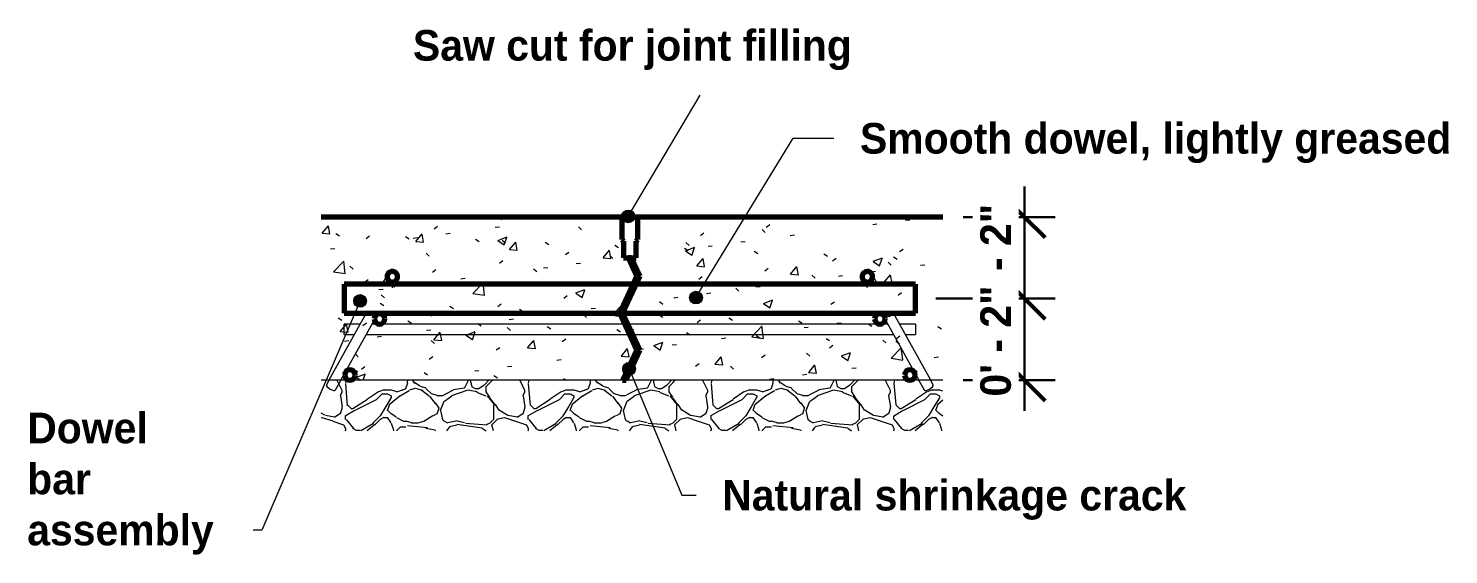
# Model space of a CAD drawing. Header units: inches. Extents: x -19229 to -222, y -6301 to 12387.
# Drawn here: x -1177.85 to -1143.06, y -160.27 to -147.38 of the extents above; entities that cross this region are included whole.
import ezdxf

# ---------------------------------------------------------------- set-up
doc = ezdxf.new("R2010")
doc.units = ezdxf.units.IN
doc.header["$MEASUREMENT"] = 0
for name, color, linetype, lineweight in [('A-ANNO-DIMS', 211, 'Continuous', 9), ('A-ANNO-DIMS-8', 211, 'Continuous', 9), ('A-FLOR', 192, 'Continuous', 9), ('A-FLOR-MCUT', 51, 'Continuous', 18), ('A-FLOR-PATT', 8, 'Continuous', 25), ('A-GENM', 13, 'Continuous', 9), ('G-ANNO-TEXT', 231, 'Continuous', 9), ('S-BEAM', 12, 'Continuous', 9)]:
    doc.layers.add(name, color=color, linetype=linetype, lineweight=lineweight)
doc.styles.add('Century Gothic_B_1', font='', dxfattribs={"height": 0.75})
doc.styles.get('Century Gothic_B_1').set_extended_font_data('Century Gothic', bold=True)
doc.dimstyles.new('OD__1_4__Tol__', dxfattribs={"dimscale": 12, "dimtxt": 0.783126, "dimasz": 0.083333, "dimexe": 0.0625, "dimexo": 0.041667, "dimgap": 0.010417, "dimtad": 1, "dimrnd": 0.25, "dimzin": 1, "dimdsep": 46, "dimlunit": 4, "dimtxsty": 'Century Gothic_B_1', "dimblk1": 'OBLIQUE', "dimblk2": 'OBLIQUE', "dimsah": 1, "dimcen": 0.09, "dimdle": 0.0625, "dimazin": 0, "dimtfac": 1, "dimtdec": 4, "dimtix": 1, "dimtmove": 0, "dimatfit": 3, "dimfxl": 1, "dimtvp": 1, "dimtfill": 1, "dimfrac": 2, "dimtolj": 1, "dimtzin": 0, "dimlwd": 30, "dimlwe": 30, "dimarcsym": 2})

# ---------------------------------------------------------------- blocks, each defined once
blk = doc.blocks.new('Dowel bar assembly - Dowel bar assembly-1728893-REINFORCING FOUNDATION - 03')
at = {"layer": 'S-BEAM'}
for p, q in [((-2506.381, -153.625), (-2507.324, -153.625)), ((-2507.324, -153.64), (-2507.324, -153.634)), ((-2500.241, -153.625), (-2506.086, -153.625)), ((-2494.562, -153.625), (-2500.15, -153.625)), ((-2493.324, -153.625), (-2494.266, -153.625)), ((-2493.324, -153.634), (-2493.324, -153.64)), ((-2506.785, -154.356), (-2507.696, -155.998)), ((-2507.324, -154.366), (-2507.324, -154.36)), ((-2507.324, -154.375), (-2506.798, -154.375)), ((-2506.508, -154.386), (-2506.491, -154.356)), ((-2506.5, -154.375), (-2506.481, -154.375)), ((-2506.433, -154.375), (-2500.575, -154.375)), ((-2500.483, -154.375), (-2494.221, -154.375)), ((-2494.173, -154.375), (-2494.148, -154.375)), ((-2494.156, -154.356), (-2494.138, -154.39)), ((-2492.952, -155.998), (-2493.862, -154.356)), ((-2493.85, -154.375), (-2493.324, -154.375)), ((-2493.324, -154.36), (-2493.324, -154.366)), ((-2507.402, -155.998), (-2506.58, -154.516)), ((-2506.934, -154.621), (-2507.324, -154.621)), ((-2507.324, -154.75), (-2507.324, -154.624)), ((-2507.324, -154.876), (-2507.324, -154.75)), ((-2506.472, -154.621), (-2506.636, -154.621)), ((-2500.46, -154.621), (-2506.443, -154.621)), ((-2494.211, -154.621), (-2500.369, -154.621)), ((-2494.011, -154.621), (-2494.182, -154.621)), ((-2494.071, -154.509), (-2493.246, -155.998)), ((-2493.324, -154.621), (-2493.713, -154.621)), ((-2493.324, -154.624), (-2493.324, -154.75)), ((-2493.324, -154.75), (-2493.324, -154.876)), ((-2507.324, -154.879), (-2507.077, -154.879)), ((-2506.779, -154.879), (-2500.34, -154.879)), ((-2500.248, -154.879), (-2493.868, -154.879)), ((-2493.57, -154.879), (-2493.324, -154.879)), ((-2507.698, -156.002), (-2507.758, -156.111)), ((-2507.533, -156.236), (-2507.404, -156.002)), ((-2493.244, -156.002), (-2493.114, -156.236)), ((-2492.889, -156.111), (-2492.95, -156.002))]:
    blk.add_line(p, q, dxfattribs=at)
at = {"layer": 'S-BEAM', "lineweight": 70}
for p, q in [((-2506.097, -153.644), (-2507.324, -153.644)), ((-2507.324, -153.644), (-2507.324, -154.356)), ((-2494.551, -153.644), (-2506.096, -153.644)), ((-2493.324, -153.644), (-2494.55, -153.644)), ((-2493.324, -154.356), (-2493.324, -153.644)), ((-2507.324, -154.356), (-2493.324, -154.356))]:
    blk.add_line(p, q, dxfattribs=at)
at = {"layer": 'S-BEAM', "flags": 128}
for points in [[(-2506.373, -153.611), (-2506.36, -153.589), (-2506.349, -153.568), (-2506.337, -153.548), (-2506.327, -153.529), (-2506.317, -153.511), (-2506.308, -153.494), (-2506.299, -153.479), (-2506.291, -153.465), (-2506.284, -153.452), (-2506.278, -153.44), (-2506.272, -153.43), (-2506.267, -153.421), (-2506.263, -153.413), (-2506.259, -153.407), (-2506.257, -153.402), (-2506.256, -153.401)], [(-2506.241, -153.378), (-2506.238, -153.374), (-2506.235, -153.37), (-2506.231, -153.367), (-2506.228, -153.363), (-2506.224, -153.36), (-2506.22, -153.356), (-2506.216, -153.353), (-2506.211, -153.35), (-2506.207, -153.348), (-2506.203, -153.345), (-2506.198, -153.343), (-2506.193, -153.341), (-2506.189, -153.339), (-2506.184, -153.337), (-2506.179, -153.335), (-2506.174, -153.334), (-2506.169, -153.332), (-2506.164, -153.331), (-2506.159, -153.33), (-2506.154, -153.33), (-2506.149, -153.329), (-2506.144, -153.329), (-2506.138, -153.329), (-2506.133, -153.329), (-2506.128, -153.33), (-2506.123, -153.33), (-2506.118, -153.331), (-2506.113, -153.332), (-2506.108, -153.333), (-2506.103, -153.335), (-2506.098, -153.336), (-2506.093, -153.338), (-2506.089, -153.34), (-2506.084, -153.342), (-2506.079, -153.345), (-2506.078, -153.345)], [(-2506.078, -153.345), (-2506.074, -153.348), (-2506.069, -153.351), (-2506.065, -153.354), (-2506.061, -153.357), (-2506.057, -153.36), (-2506.053, -153.363), (-2506.049, -153.367), (-2506.046, -153.371), (-2506.042, -153.374), (-2506.039, -153.378), (-2506.036, -153.383), (-2506.033, -153.387), (-2506.03, -153.391), (-2506.028, -153.396), (-2506.025, -153.4), (-2506.023, -153.405), (-2506.021, -153.409), (-2506.019, -153.414), (-2506.018, -153.419), (-2506.016, -153.424), (-2506.015, -153.429), (-2506.014, -153.434), (-2506.013, -153.439), (-2506.013, -153.444), (-2506.012, -153.449), (-2506.012, -153.455), (-2506.012, -153.46), (-2506.012, -153.465), (-2506.012, -153.47), (-2506.013, -153.475), (-2506.014, -153.48), (-2506.015, -153.485), (-2506.016, -153.49), (-2506.017, -153.495), (-2506.019, -153.5)], [(-2494.628, -153.501), (-2494.63, -153.496), (-2494.631, -153.492), (-2494.632, -153.487), (-2494.633, -153.481), (-2494.634, -153.476), (-2494.635, -153.471), (-2494.635, -153.466), (-2494.636, -153.461), (-2494.636, -153.456), (-2494.635, -153.451), (-2494.635, -153.446), (-2494.634, -153.441), (-2494.634, -153.435), (-2494.633, -153.43), (-2494.632, -153.425), (-2494.63, -153.42), (-2494.629, -153.416), (-2494.627, -153.411), (-2494.625, -153.406), (-2494.623, -153.401), (-2494.62, -153.397), (-2494.618, -153.392), (-2494.615, -153.388), (-2494.612, -153.384), (-2494.609, -153.379), (-2494.606, -153.375), (-2494.603, -153.372), (-2494.599, -153.368), (-2494.595, -153.364), (-2494.592, -153.361), (-2494.588, -153.357), (-2494.584, -153.354), (-2494.579, -153.351), (-2494.575, -153.349), (-2494.571, -153.346), (-2494.569, -153.345)], [(-2494.569, -153.345), (-2494.565, -153.343), (-2494.56, -153.341), (-2494.555, -153.339), (-2494.551, -153.337), (-2494.546, -153.335), (-2494.541, -153.334), (-2494.536, -153.332), (-2494.531, -153.331), (-2494.526, -153.33), (-2494.521, -153.33), (-2494.516, -153.329), (-2494.51, -153.329), (-2494.505, -153.329), (-2494.5, -153.329), (-2494.495, -153.33), (-2494.49, -153.33), (-2494.485, -153.331), (-2494.48, -153.332), (-2494.475, -153.333), (-2494.47, -153.335), (-2494.465, -153.336), (-2494.46, -153.338), (-2494.455, -153.34), (-2494.451, -153.342), (-2494.446, -153.344), (-2494.442, -153.347), (-2494.437, -153.35), (-2494.433, -153.353), (-2494.429, -153.356), (-2494.425, -153.359), (-2494.421, -153.362), (-2494.417, -153.366), (-2494.414, -153.369), (-2494.41, -153.373), (-2494.407, -153.377)], [(-2494.392, -153.401), (-2494.389, -153.405), (-2494.386, -153.411), (-2494.382, -153.418), (-2494.377, -153.427), (-2494.372, -153.437), (-2494.365, -153.448), (-2494.358, -153.461), (-2494.351, -153.475), (-2494.342, -153.49), (-2494.333, -153.506), (-2494.324, -153.523), (-2494.313, -153.542), (-2494.302, -153.562), (-2494.291, -153.583), (-2494.279, -153.605), (-2494.275, -153.611)], [(-2506.391, -153.644), (-2506.386, -153.635), (-2506.373, -153.611)], [(-2506.031, -153.525), (-2506.033, -153.53), (-2506.037, -153.536), (-2506.041, -153.543), (-2506.046, -153.552), (-2506.051, -153.562), (-2506.057, -153.573), (-2506.064, -153.585), (-2506.072, -153.599), (-2506.08, -153.614), (-2506.089, -153.631), (-2506.099, -153.648), (-2506.109, -153.667), (-2506.12, -153.686), (-2506.132, -153.707), (-2506.144, -153.729), (-2506.148, -153.736)], [(-2494.5, -153.736), (-2494.512, -153.714), (-2494.524, -153.693), (-2494.535, -153.672), (-2494.546, -153.653), (-2494.555, -153.636), (-2494.565, -153.619), (-2494.573, -153.604), (-2494.581, -153.589), (-2494.588, -153.577), (-2494.595, -153.565), (-2494.6, -153.555), (-2494.605, -153.546), (-2494.61, -153.538), (-2494.613, -153.532), (-2494.616, -153.527), (-2494.617, -153.525)], [(-2494.275, -153.611), (-2494.266, -153.628), (-2494.257, -153.644)]]:
    blk.add_lwpolyline(points, dxfattribs=at)
at = {"layer": 'S-BEAM', "lineweight": 70}
for centre, start, end in [((-2506.457, -154.496), 0, 180), ((-2506.457, -154.496), 180, 0), ((-2494.197, -154.496), 0, 180), ((-2494.197, -154.496), 180, 360), ((-2507.184, -155.871), 0, 180), ((-2507.184, -155.871), 180, 0), ((-2493.463, -155.871), 0, 180), ((-2493.463, -155.871), 180, 0)]:
    blk.add_arc(centre, 0.129, start, end, dxfattribs=at)
at = {"layer": 'S-BEAM'}
for centre, major_axis, start_param, end_param in [((-2507.646, -156.174), (-0.112, 0.062), 0, 1.570796), ((-2507.646, -156.174), (-0.112, 0.062), 1.570796, 3.141593), ((-2493.002, -156.174), (0.112, 0.062), 3.141593, 4.712389), ((-2493.002, -156.174), (0.112, 0.062), 4.712389, 6.283185)]:
    blk.add_ellipse(centre, major_axis=major_axis, ratio=0.358368, start_param=start_param, end_param=end_param, dxfattribs=at)
at = {"layer": 'S-BEAM', "lineweight": 70}
for points, knots in [([(-2506.257, -153.403), (-2506.258, -153.404), (-2506.26, -153.409), (-2506.264, -153.419), (-2506.27, -153.436), (-2506.273, -153.46), (-2506.271, -153.488), (-2506.263, -153.515), (-2506.244, -153.548), (-2506.223, -153.567), (-2506.206, -153.576)], [0.5068044, 0.5068044, 0.5068044, 0.5068044, 0.5138889, 0.5486111, 0.5833333, 0.6527778, 0.7222222, 0.7916667, 0.8611111, 1, 1, 1, 1]), ([(-2506.081, -153.35), (-2506.088, -153.346), (-2506.102, -153.34), (-2506.123, -153.335), (-2506.146, -153.333), (-2506.168, -153.336), (-2506.19, -153.342), (-2506.21, -153.352), (-2506.228, -153.366), (-2506.244, -153.382), (-2506.252, -153.394), (-2506.256, -153.401)], [0, 0, 0, 0, 0.0555556, 0.1111111, 0.1666667, 0.2222222, 0.2777778, 0.3333333, 0.3888889, 0.4444444, 0.4997775, 0.4997775, 0.4997775, 0.4997775]), ([(-2506.031, -153.525), (-2506.03, -153.524), (-2506.027, -153.518), (-2506.022, -153.508), (-2506.017, -153.49), (-2506.014, -153.466), (-2506.016, -153.438), (-2506.024, -153.411), (-2506.043, -153.378), (-2506.064, -153.36), (-2506.081, -153.35)], [0.5001373, 0.5001373, 0.5001373, 0.5001373, 0.5138889, 0.5486111, 0.5833333, 0.6527778, 0.7222222, 0.7916667, 0.8611111, 1, 1, 1, 1]), ([(-2494.567, -153.35), (-2494.574, -153.354), (-2494.586, -153.362), (-2494.602, -153.378), (-2494.615, -153.396), (-2494.625, -153.417), (-2494.631, -153.438), (-2494.634, -153.461), (-2494.632, -153.483), (-2494.626, -153.505), (-2494.62, -153.519), (-2494.616, -153.525)], [0, 0, 0, 0, 0.0555556, 0.1111111, 0.1666667, 0.2222222, 0.2777778, 0.3333333, 0.3888889, 0.4444444, 0.4997775, 0.4997775, 0.4997775, 0.4997775]), ([(-2494.392, -153.401), (-2494.393, -153.399), (-2494.396, -153.393), (-2494.402, -153.384), (-2494.414, -153.37), (-2494.433, -153.355), (-2494.458, -153.342), (-2494.485, -153.334), (-2494.523, -153.333), (-2494.55, -153.341), (-2494.567, -153.35)], [0.5001373, 0.5001373, 0.5001373, 0.5001373, 0.5138889, 0.5486111, 0.5833333, 0.6527778, 0.7222222, 0.7916667, 0.8611111, 1, 1, 1, 1]), ([(-2494.441, -153.576), (-2494.434, -153.573), (-2494.422, -153.564), (-2494.406, -153.549), (-2494.393, -153.53), (-2494.383, -153.51), (-2494.377, -153.488), (-2494.375, -153.466), (-2494.376, -153.443), (-2494.382, -153.422), (-2494.387, -153.409), (-2494.39, -153.403)], [0, 0, 0, 0, 0.0555556, 0.1111111, 0.1666667, 0.2222222, 0.2777778, 0.3333333, 0.3888889, 0.4444444, 0.4937799, 0.4937799, 0.4937799, 0.4937799]), ([(-2506.206, -153.576), (-2506.199, -153.58), (-2506.185, -153.586), (-2506.164, -153.592), (-2506.141, -153.593), (-2506.119, -153.591), (-2506.097, -153.584), (-2506.077, -153.574), (-2506.059, -153.561), (-2506.044, -153.545), (-2506.036, -153.533), (-2506.032, -153.528)], [0, 0, 0, 0, 0.0555556, 0.1111111, 0.1666667, 0.2222222, 0.2777778, 0.3333333, 0.3888889, 0.4444444, 0.4937799, 0.4937799, 0.4937799, 0.4937799]), ([(-2494.615, -153.528), (-2494.615, -153.529), (-2494.612, -153.534), (-2494.606, -153.542), (-2494.594, -153.556), (-2494.575, -153.572), (-2494.55, -153.584), (-2494.523, -153.592), (-2494.485, -153.593), (-2494.458, -153.586), (-2494.441, -153.576)], [0.5068044, 0.5068044, 0.5068044, 0.5068044, 0.5138889, 0.5486111, 0.5833333, 0.6527778, 0.7222222, 0.7916667, 0.8611111, 1, 1, 1, 1])]:
    blk.add_open_spline(points, degree=3, knots=knots, dxfattribs=at)
blk = doc.blocks.new('DIMBLOCK1-REINFORCING FOUNDATION - 03')
at = {"layer": 'A-ANNO-DIMS-8', "lineweight": 30}
for p, q in [((-1153.445, -151.25), (-1153.445, -154)), ((-1153.445, -152), (-1154.948, -152)), ((-1154.885, -152), (-1152.695, -152)), ((-1155.617, -154), (-1152.695, -154)), ((-1153.445, -154), (-1155.617, -154))]:
    blk.add_line(p, q, dxfattribs=at)
at = {"layer": 'A-ANNO-DIMS-8', "lineweight": 50}
for p, q in [((-1153.445, -152), (-1153.945, -151.5)), ((-1153.445, -152), (-1152.945, -152.5)), ((-1153.445, -154), (-1153.945, -153.5)), ((-1153.445, -154), (-1152.945, -154.5))]:
    blk.add_line(p, q, dxfattribs=at)
at = {"layer": 'A-ANNO-DIMS-8', "color": 0, "lineweight": 30, "insert": (-1154.531, -154.398), "char_height": 0.75, "width": 3.35626, "attachment_point": 1, "rotation": 90, "line_spacing_factor": 0.984502, "style": 'Century Gothic_B_1', "bg_fill": 3, "box_fill_scale": 1.25, "bg_fill_color": 256, "bg_fill_true_color": 13158600, "bg_fill_transparency": 0}
blk.add_mtext('0\' - 2"', dxfattribs=at)
blk = doc.blocks.new('_Oblique')
at = {"color": 0, "linetype": 'ByBlock', "lineweight": -2}
blk.add_line((-0.5, -0.5), (0.5, 0.5), dxfattribs=at)
blk = doc.blocks.new('DIMBLOCK2-REINFORCING FOUNDATION - 03')
at = {"layer": 'A-ANNO-DIMS-8', "lineweight": 50}
for p, q in [((-1153.445, -154), (-1153.945, -153.5)), ((-1153.445, -154), (-1152.945, -154.5)), ((-1153.445, -156), (-1153.945, -155.5)), ((-1153.445, -156), (-1152.945, -156.5))]:
    blk.add_line(p, q, dxfattribs=at)
at = {"layer": 'A-ANNO-DIMS-8', "lineweight": 30}
for p, q in [((-1155.617, -154), (-1152.695, -154)), ((-1153.445, -154), (-1155.617, -154)), ((-1153.445, -154), (-1153.445, -156.75)), ((-1153.445, -156), (-1154.948, -156)), ((-1154.885, -156), (-1152.695, -156))]:
    blk.add_line(p, q, dxfattribs=at)
at = {"layer": 'A-ANNO-DIMS-8', "color": 0, "lineweight": 30, "insert": (-1154.531, -156.398), "char_height": 0.75, "width": 3.35626, "attachment_point": 1, "rotation": 90, "line_spacing_factor": 0.984502, "style": 'Century Gothic_B_1', "bg_fill": 3, "box_fill_scale": 1.25, "bg_fill_color": 256, "bg_fill_true_color": 13158600, "bg_fill_transparency": 0}
blk.add_mtext('0\' - 2"', dxfattribs=at)

msp = doc.modelspace()

# ---------------------------------------------------------------- hatches: boundary and pattern name
at = {"layer": 'A-FLOR-PATT', "lineweight": 9}
h = msp.add_hatch(dxfattribs=at)
h.set_pattern_fill('FP_13', color=256, style=0, pattern_type=2)
h.set_pattern_definition([(50, (-1155.8473, -134.75), (2.29529, -0.20023), [0.24, -2.64]), (355, (-1155.8473, -134.75), (-0.44392, 2.40685), [0.192, -2.112]), (100.451, (-1155.6563, -134.767), (1.85148, 2.20645), [0.204, -2.244]), (46.184, (-1155.8473, -134.11), (3.41498, -0.52988), [0.36, -3.96]), (96.636, (-1155.5623, -134.154), (2.99077, 3.1175), [0.306, -3.365]), (351.184, (-1155.8473, -134.11), (2.9911, 3.1174), [0.288, -3.168]), (21, (-1155.5273, -134.27), (1.91043, -1.2879), [0.24, -2.64]), (326, (-1155.5273, -134.27), (0.7786, 2.3203), [0.192, -2.112]), (71.451, (-1155.3683, -134.377), (2.68905, 1.0322), [0.204, -2.244]), (37.5, (-1155.84726, -134.75), (0.038894, 1.064692), [0.106, -1.981, 0.106, -2.038, -2.12]), (37.5, (-1155.84726, -134.75), (0.038894, 1.064692), [-4.23, 0.106, -2.014]), (7.5, (-1155.8473, -134.75), (0.841523, 1.261634), [0.106, -1.117, 0.106, -1.933, -0.808]), (7.5, (-1155.8473, -134.75), (0.841523, 1.261634), [-3.261, 0.106, -0.702]), (327.5, (-1156.56126, -134.75), (1.707842, -0.07188), [0.106, -0.694, 0.106, -2.39, -3.312]), (327.5, (-1156.56126, -134.75), (1.707842, -0.07188), [-3.296, 0.106, -3.206]), (317.5, (-1156.8813, -134.75), (1.86586, 0.320695), [0.106, -0.934, 0.106, -1.552, -2.352]), (317.5, (-1156.8813, -134.75), (1.86586, 0.320695), [-2.698, 0.106, -2.246])])
h.paths.add_polyline_path([(-1156.25631, -156), (-1156.34746, -155.96224), (-1156.38522, -155.87109), (-1156.34746, -155.77994), (-1156.25631, -155.74219), (-1156.16516, -155.77994), (-1156.1274, -155.87109), (-1156.16516, -155.96224), (-1156.205, -155.97875)], flags=0)
h.paths.add_polyline_path([(-1170.67742, -156), (-1163.29598, -156), (-1162.95194, -155.2622), (-1163.37282, -154.3562), (-1163.28674, -154.35792), (-1162.86506, -155.2622), (-1163.2091, -156), (-1155.44593, -156), (-1155.44593, -152), (-1162.92014, -152), (-1162.92014, -152.54935), (-1162.95951, -152.58872), (-1162.95951, -153), (-1163.07355, -153), (-1162.86354, -153.45037), (-1162.95374, -153.6438), (-1163.04062, -153.6438), (-1162.95042, -153.45037), (-1163.16043, -153), (-1163.27447, -153), (-1163.27447, -152.58872), (-1163.31384, -152.54935), (-1163.31384, -152), (-1170.67742, -152), (-1170.67742, -155.78592)], flags=0)
h.paths.add_polyline_path([(-1156.98987, -154.625), (-1157.08102, -154.58724), (-1157.11877, -154.49609), (-1157.08038, -154.40468), (-1156.98987, -154.36719), (-1156.89766, -154.4075), (-1156.86221, -154.49912), (-1156.89872, -154.58724), (-1156.98824, -154.62433)], flags=0)
h.paths.add_polyline_path([(-1157.2769, -153.59089), (-1157.33114, -153.58622), (-1157.36882, -153.56893), (-1157.40189, -153.53565), (-1157.4201, -153.49758), (-1157.42495, -153.45489), (-1157.41771, -153.41677), (-1157.39477, -153.37827), (-1157.35183, -153.34723), (-1157.31764, -153.33551), (-1157.26914, -153.3379), (-1157.22371, -153.35915), (-1157.19739, -153.38219), (-1157.1742, -153.4306), (-1157.16856, -153.46562), (-1157.17688, -153.50961), (-1157.20556, -153.55284), (-1157.23453, -153.57639), (-1157.27403, -153.58991)], flags=0)
h = msp.add_hatch(dxfattribs=at)
h.set_pattern_fill('FP_12', color=256, style=0, pattern_type=2)
h.set_pattern_definition([(212.005, (-1156.11626, -134.078), (-13.436699, -8.957952), [0.423, -41.831]), (213.69, (-1155.8473, -133.899), (-4.47893, -4.478644), [0.323, -15.826]), (198.435, (-1155.7133, -133.854), (-8.957464, -4.478426), [0.142, -14.022]), (180, (-1155.5333, -133.854), (-5e-16, -4.479), [0.179, -4.3]), (161.565, (-1155.3993, -133.899), (-4.478734, 0.00032), [0.142, -14.022]), (333.435, (-1155.3543, -130.674), (4.47884, 4e-06), [0.2, -9.815]), (296.565, (-1155.3993, -130.585), (4.47884, -4.47885), [0.1, -9.915]), (270, (-1155.3993, -130.361), (4.479, 3e-16), [0.224, -4.255]), (186.34, (-1155.35426, -133.272), (-35.8305175, -4.479093), [0.406, -40.152]), (296.565, (-1154.3693, -130.495), (4.47884, -4.47885), [0.1, -9.915]), (303.69, (-1154.4583, -130.361), (4.478644, -4.47893), [0.161, -15.987]), (229.399, (-1153.74226, -132.331), (-22.394244, -26.873677), [0.413, -40.88]), (243.435, (-1153.6073, -132.063), (4e-06, -4.47884), [0.3, -9.715]), (213.69, (-1152.0403, -132.555), (-4.47893, -4.478644), [0.161, -15.987]), (33.69, (-1153.3843, -133.809), (4.47893, 4.478644), [0.161, -15.987]), (0, (-1153.4733, -133.809), (0, 4.479), [0.09, -4.389]), (333.435, (-1153.5633, -133.765), (4.47884, 4e-06), [0.1, -9.915]), (284.036, (-1153.6073, -133.585), (4.478606, -13.436978), [0.185, -18.282]), (270, (-1153.6073, -133.496), (4.479, 3e-16), [0.09, -4.389]), (243.435, (-1153.6073, -133.406), (4e-06, -4.47884), [0.1, -9.915]), (135, (-1153.6073, -133.362), (-4.4788, 0), [0.063, -6.271]), (90, (-1153.6073, -133.406), (-4.479, 3e-16), [0.045, -4.434]), (18.435, (-1151.9953, -131.346), (8.957464, 4.478426), [0.283, -13.88]), (6.34, (-1151.72626, -131.256), (35.8305175, 4.479093), [0.406, -40.152]), (180, (-1151.9053, -132.331), (-5e-16, -4.479), [0.269, -4.21]), (197.354, (-1151.18926, -132.107), (-13.4367535, -4.4787126), [0.751, -74.329]), (198.435, (-1151.0553, -132.063), (-8.957464, -4.478426), [0.142, -14.022]), (213.69, (-1150.9203, -131.973), (-4.47893, -4.478644), [0.161, -15.987]), (251.565, (-1150.8753, -131.839), (-0.00032, -4.478734), [0.142, -14.022]), (243.435, (-1150.8313, -131.749), (4e-06, -4.47884), [0.1, -9.915]), (270, (-1150.8313, -131.66), (4.479, 3e-16), [0.09, -4.389]), (293.199, (-1150.96526, -131.346), (4.478926, -8.957955), [0.341, -33.769]), (315, (-1151.0993, -131.212), (4.4788, 0), [0.19, -6.144]), (0, (-1151.3233, -131.212), (0, 4.479), [0.224, -4.255]), (341.565, (-1152.3093, -132.287), (4.478734, -0.00032), [0.142, -14.022]), (303.69, (-1152.3983, -132.152), (4.478644, -4.47893), [0.161, -15.987]), (279.462, (-1152.44326, -131.884), (4.478431, -22.394455), [0.272, -26.972]), (270, (-1152.4433, -131.615), (4.479, 3e-16), [0.269, -4.21]), (239.036, (-1152.30926, -131.391), (-4.479238, -8.958038), [0.261, -25.855]), (188.13, (-1151.99526, -131.346), (-26.873743, -4.478484), [0.317, -31.354]), (116.565, (-1155.3093, -131.48), (-4.47884, 4.47885), [0.1, -9.915]), (135, (-1155.2203, -131.57), (-4.4788, 0), [0.127, -6.207]), (168.69, (-1154.9963, -131.615), (-4.4789, 0.000398), [0.228, -22.61]), (191.31, (-1154.7723, -131.57), (-17.915596, -4.47853), [0.228, -22.61]), (194.036, (-1154.5933, -131.525), (-13.436978, -4.478606), [0.185, -18.282]), (236.31, (-1154.5033, -131.391), (-4.479194, -8.95786), [0.161, -15.987]), (236.31, (-1154.4143, -131.256), (-4.479194, -8.95786), [0.161, -15.987]), (270, (-1154.4143, -131.122), (4.479, 3e-16), [0.134, -4.345]), (291.801, (-1154.50326, -130.898), (4.478908, -8.957232), [0.241, -23.878]), (116.565, (-1154.4583, -131.839), (-4.47884, 4.47885), [0.2, -9.815]), (168.69, (-1154.2353, -131.884), (-4.4789, 0.000398), [0.228, -22.61]), (194.036, (-1154.0553, -131.839), (-13.436978, -4.478606), [0.185, -18.282]), (225, (-1153.9213, -131.704), (0, -4.4788), [0.19, -6.144]), (251.565, (-1153.8763, -131.57), (-0.00032, -4.478734), [0.142, -14.022]), (296.565, (-1153.9663, -131.391), (4.47884, -4.47885), [0.2, -9.815]), (315, (-1154.0553, -131.301), (4.4788, 0), [0.127, -6.207]), (326.31, (-1154.1903, -131.212), (8.95786, -4.479194), [0.161, -15.987]), (0, (-1154.2793, -131.212), (0, 4.479), [0.09, -4.389]), (33.69, (-1154.4143, -131.301), (4.47893, 4.478644), [0.161, -15.987]), (71.565, (-1154.4583, -131.436), (0.00032, 4.478734), [0.142, -14.022]), (63.435, (-1154.5033, -131.525), (-4e-06, 4.47884), [0.1, -9.915]), (71.565, (-1154.5483, -131.66), (0.00032, 4.478734), [0.142, -14.022]), (104.036, (-1154.5483, -131.839), (-4.478606, 13.436978), [0.185, -18.282]), (45, (-1154.6383, -131.928), (0, 4.4788), [0.127, -6.207]), (18.435, (-1154.7723, -131.973), (8.957464, 4.478426), [0.142, -14.022]), (0, (-1154.9963, -131.973), (0, 4.479), [0.224, -4.255]), (14.036, (-1155.1753, -132.018), (13.436978, 4.478606), [0.185, -18.282]), (341.565, (-1155.3093, -131.973), (4.478734, -0.00032), [0.142, -14.022]), (270, (-1155.3093, -131.839), (4.479, 3e-16), [0.134, -4.345]), (225, (-1155.1753, -131.704), (0, -4.4788), [0.19, -6.144]), (198.435, (-1154.9063, -131.615), (-8.957464, -4.478426), [0.283, -13.88]), (180, (-1154.6823, -131.615), (-5e-16, -4.479), [0.224, -4.255]), (153.435, (-1154.5933, -131.66), (-4.47884, -4e-06), [0.1, -9.915]), (206.565, (-1152.8913, -132.376), (-4.47885, -4.47884), [0.1, -9.915]), (146.31, (-1152.7563, -132.466), (-8.95786, 4.479194), [0.161, -15.987]), (119.745, (-1152.57726, -132.779), (-13.436977, 22.393947), [0.361, -35.749]), (95.711, (-1152.53326, -133.227), (-4.4795457, 40.310318), [0.45, -44.562]), (90, (-1152.5333, -133.272), (-4.479, 3e-16), [0.045, -4.434]), (63.435, (-1152.5773, -133.362), (-4e-06, 4.47884), [0.1, -9.915]), (26.565, (-1152.6673, -133.406), (4.47885, 4.47884), [0.1, -9.915]), (0, (-1152.8013, -133.406), (0, 4.479), [0.134, -4.345]), (0, (-1152.8463, -133.406), (0, 4.479), [0.045, -4.434]), (0, (-1152.9363, -133.406), (0, 4.479), [0.09, -4.389]), (326.31, (-1153.0703, -133.317), (8.95786, -4.479194), [0.161, -15.987]), (333.435, (-1153.1603, -133.272), (4.47884, 4e-06), [0.1, -9.915]), (284.036, (-1153.2043, -133.093), (4.478606, -13.436978), [0.185, -18.282]), (270, (-1153.2043, -133.003), (4.479, 3e-16), [0.09, -4.389]), (270, (-1153.2043, -132.869), (4.479, 3e-16), [0.134, -4.345]), (258.69, (-1153.1603, -132.645), (-0.000398, -4.4789), [0.228, -22.61]), (231.34, (-1152.98026, -132.421), (-13.436782, -17.914803), [0.287, -28.392]), (270, (-1152.0403, -132.511), (4.479, 3e-16), [0.045, -4.434]), (270, (-1152.0403, -132.466), (4.479, 3e-16), [0.045, -4.434]), (326.31, (-1152.1743, -132.376), (8.95786, -4.479194), [0.161, -15.987]), (333.435, (-1152.4433, -132.242), (4.47884, 4e-06), [0.3, -9.715]), (0, (-1152.6673, -132.242), (0, 4.479), [0.224, -4.255]), (63.435, (-1152.7123, -132.331), (-4e-06, 4.47884), [0.1, -9.915]), (90, (-1152.7123, -132.511), (-4.479, 3e-16), [0.179, -4.3]), (135, (-1152.5773, -132.645), (-4.4788, 0), [0.19, -6.144]), (161.565, (-1152.4433, -132.69), (-4.478734, 0.00032), [0.142, -14.022]), (180, (-1152.3093, -132.69), (-5e-16, -4.479), [0.134, -4.345]), (198.435, (-1152.1743, -132.645), (-8.957464, -4.478426), [0.142, -14.022]), (351.87, (-1153.92126, -130.226), (4.478956, -0.000416), [0.633, -31.037]), (14.036, (-1154.1003, -130.271), (13.436978, 4.478606), [0.185, -18.282]), (53.13, (-1154.2353, -130.45), (8.957624, 13.436784), [0.224, -22.17]), (95.194, (-1154.19026, -130.943), (-4.4780154, 44.78852), [0.495, -48.976]), (101.31, (-1154.1453, -131.167), (-4.47853, 17.915596), [0.228, -22.61]), (143.13, (-1153.9663, -131.301), (-13.436784, 8.957624), [0.224, -22.17]), (161.565, (-1153.8313, -131.346), (-4.478734, 0.00032), [0.142, -14.022]), (198.435, (-1153.6973, -131.301), (-8.957464, -4.478426), [0.142, -14.022]), (225, (-1153.4733, -131.077), (0, -4.4788), [0.317, -6.017]), (228.814, (-1153.16026, -130.719), (-26.87352, -31.3518396), [0.476, -47.135]), (251.565, (-1153.1153, -130.585), (-0.00032, -4.478734), [0.142, -14.022]), (270, (-1153.1153, -130.54), (4.479, 3e-16), [0.045, -4.434]), (288.435, (-1153.1603, -130.405), (4.478426, -8.957464), [0.142, -14.022]), (326.31, (-1153.2943, -130.316), (8.95786, -4.479194), [0.161, -15.987]), (90, (-1155.3543, -131.391), (-4.479, 3e-16), [0.314, -4.165]), (338.199, (-1154.72726, -130.809), (13.43676, -4.478504), [0.241, -23.878]), (0, (-1154.9963, -130.809), (0, 4.479), [0.269, -4.21]), (30.964, (-1155.22026, -130.943), (13.437048, 8.957943), [0.261, -25.855]), (45, (-1155.3543, -131.077), (0, 4.4788), [0.19, -6.144]), (90, (-1156.0713, -132.824), (-4.479, 3e-16), [0.314, -4.165]), (116.565, (-1155.9363, -133.093), (-4.47884, 4.47885), [0.3, -9.715]), (153.435, (-1155.6683, -133.227), (-4.47884, -4e-06), [0.3, -9.715]), (180, (-1155.4443, -133.227), (-5e-16, -4.479), [0.224, -4.255]), (218.66, (-1155.22026, -133.048), (-4.478892, -4.478298), [0.287, -28.392]), (231.34, (-1155.04126, -132.824), (-13.436782, -17.914803), [0.287, -28.392]), (213.69, (-1154.7723, -132.645), (-4.47893, -4.478644), [0.323, -15.826]), (239.036, (-1154.63826, -132.421), (-4.479238, -8.958038), [0.261, -25.855]), (270, (-1154.6383, -132.331), (4.479, 3e-16), [0.09, -4.389]), (270, (-1154.6383, -132.197), (4.479, 3e-16), [0.134, -4.345]), (315, (-1154.7723, -132.063), (4.4788, 0), [0.19, -6.144]), (350.538, (-1155.04126, -132.018), (4.478886, -0.000304), [0.272, -26.972]), (14.036, (-1155.3993, -132.107), (13.436978, 4.478606), [0.369, -18.098]), (18.435, (-1155.8023, -132.242), (8.957464, 4.478426), [0.425, -13.739]), (45, (-1155.9363, -132.376), (0, 4.4788), [0.19, -6.144]), (45, (-1156.0713, -132.511), (0, 4.4788), [0.19, -6.144]), (108.435, (-1155.0863, -133.496), (-4.478426, 8.957464), [0.283, -13.88]), (126.87, (-1154.9513, -133.675), (-4.478808, 4.478392), [0.224, -22.17]), (146.31, (-1154.8173, -133.765), (-8.95786, 4.479194), [0.161, -15.987]), (161.565, (-1154.6823, -133.809), (-4.478734, 0.00032), [0.142, -14.022]), (135, (-1154.5483, -133.944), (-4.4788, 0), [0.19, -6.144]), (161.565, (-1154.4143, -133.989), (-4.478734, 0.00032), [0.142, -14.022]), (180, (-1154.2793, -133.989), (-5e-16, -4.479), [0.134, -4.345]), (206.565, (-1154.1903, -133.944), (-4.47885, -4.47884), [0.1, -9.915]), (206.565, (-1154.0113, -133.854), (-4.47885, -4.47884), [0.2, -9.815]), (189.462, (-1153.74226, -133.809), (-22.394455, -4.478431), [0.272, -26.972]), (243.435, (-1153.6523, -133.63), (4e-06, -4.47884), [0.2, -9.815]), (270, (-1153.6523, -133.585), (4.479, 3e-16), [0.045, -4.434]), (270, (-1153.6523, -133.496), (4.479, 3e-16), [0.09, -4.389]), (326.31, (-1153.7873, -133.227), (8.95786, -4.479194), [0.161, -15.987]), (327.995, (-1154.14526, -133.003), (22.394771, -13.436383), [0.423, -41.831]), (329.036, (-1154.36926, -132.869), (8.958038, -4.479238), [0.261, -25.855]), (341.565, (-1154.6383, -132.779), (4.478734, -0.00032), [0.283, -13.88]), (0, (-1154.8173, -132.779), (0, 4.479), [0.179, -4.3]), (33.69, (-1154.9513, -132.869), (4.47893, 4.478644), [0.161, -15.987]), (53.13, (-1155.0863, -133.048), (8.957624, 13.436784), [0.224, -22.17]), (63.435, (-1155.1753, -133.227), (-4e-06, 4.47884), [0.2, -9.815]), (225, (-1153.1153, -133.585), (0, -4.4788), [0.19, -6.144]), (236.31, (-1153.0253, -133.451), (-4.479194, -8.95786), [0.161, -15.987]), (270, (-1153.0253, -133.406), (4.479, 3e-16), [0.045, -4.434]), (315, (-1153.1153, -133.317), (4.4788, 0), [0.127, -6.207]), (333.435, (-1153.2943, -133.227), (4.47884, 4e-06), [0.2, -9.815]), (18.435, (-1153.5633, -133.317), (8.957464, 4.478426), [0.283, -13.88]), (75.964, (-1153.6073, -133.496), (0.000224, 4.478663), [0.185, -18.282]), (71.565, (-1155.6233, -134.347), (0.00032, 4.478734), [0.142, -14.022]), (135, (-1155.5333, -134.436), (-4.4788, 0), [0.127, -6.207]), (146.31, (-1155.3993, -134.526), (-8.95786, 4.479194), [0.161, -15.987]), (153.435, (-1155.2203, -134.616), (-4.47884, -4e-06), [0.2, -9.815]), (180, (-1155.1753, -134.616), (-5e-16, -4.479), [0.045, -4.434]), (161.565, (-1155.0413, -134.66), (-4.478734, 0.00032), [0.142, -14.022]), (180, (-1154.8623, -134.66), (-5e-16, -4.479), [0.179, -4.3]), (198.435, (-1154.7273, -134.616), (-8.957464, -4.478426), [0.142, -14.022]), (210.964, (-1154.50326, -134.481), (-13.437048, -8.957943), [0.261, -25.855]), (206.565, (-1154.4143, -134.436), (-4.47885, -4.47884), [0.1, -9.915]), (251.565, (-1154.3693, -134.302), (-0.00032, -4.478734), [0.142, -14.022]), (303.69, (-1154.4583, -134.168), (4.478644, -4.47893), [0.161, -15.987]), (306.87, (-1154.5933, -133.989), (4.478808, -4.478392), [0.224, -22.17]), (323.13, (-1154.7723, -133.854), (13.436784, -8.957624), [0.224, -22.17]), (345.964, (-1154.9513, -133.809), (4.478663, -0.000224), [0.185, -18.282]), (18.435, (-1155.0863, -133.854), (8.957464, 4.478426), [0.142, -14.022]), (30.964, (-1155.30926, -133.989), (13.437048, 8.957943), [0.261, -25.855]), (39.806, (-1155.57826, -134.213), (4.479081, 4.478508), [0.35, -34.631]), (135, (-1154.2353, -134.616), (-4.4788, 0), [0.063, -6.271]), (153.435, (-1154.1453, -134.66), (-4.47884, -4e-06), [0.1, -9.915]), (191.31, (-1153.9213, -134.616), (-17.915596, -4.47853), [0.228, -22.61]), (165.964, (-1153.7423, -134.66), (-4.478663, 0.000224), [0.185, -18.282]), (175.236, (-1153.20426, -134.705), (-4.4784766, -5.5e-05), [0.539, -53.394]), (206.565, (-1153.1153, -134.66), (-4.47885, -4.47884), [0.1, -9.915]), (225, (-1153.0253, -134.571), (0, -4.4788), [0.127, -6.207]), (270, (-1153.0253, -134.347), (4.479, 3e-16), [0.224, -4.255]), (270, (-1153.0253, -134.213), (4.479, 3e-16), [0.134, -4.345]), (308.66, (-1153.20426, -133.989), (4.478298, -4.478892), [0.287, -28.392]), (338.199, (-1153.42826, -133.899), (13.43676, -4.478504), [0.241, -23.878]), (348.69, (-1153.6523, -133.854), (4.4789, -0.000398), [0.228, -22.61]), (18.435, (-1154.0553, -133.989), (8.957464, 4.478426), [0.425, -13.739]), (36.87, (-1154.2353, -134.123), (4.478392, 4.478808), [0.224, -22.17]), (68.199, (-1154.32426, -134.347), (4.478504, 13.43676), [0.241, -23.878]), (101.31, (-1154.2793, -134.571), (-4.47853, 17.915596), [0.228, -22.61]), (348.69, (-1154.6823, -130.316), (4.4789, -0.000398), [0.228, -22.61]), (354.806, (-1155.17526, -130.271), (4.4783507, -0.000419), [0.495, -48.976]), (0, (-1155.3093, -130.271), (0, 4.479), [0.134, -4.345]), (45, (-1155.3993, -130.361), (0, 4.4788), [0.127, -6.207]), (180, (-1155.0413, -130.764), (-5e-16, -4.479), [0.134, -4.345]), (188.13, (-1154.72726, -130.719), (-26.873743, -4.478484), [0.317, -31.354]), (172.875, (-1154.36926, -130.764), (-4.478646, -0.000497), [0.361, -35.749]), (225, (-1154.3243, -130.719), (0, -4.4788), [0.063, -6.271]), (270, (-1154.3243, -130.585), (4.479, 3e-16), [0.134, -4.345]), (161.565, (-1152.8913, -130.45), (-4.478734, 0.00032), [0.142, -14.022]), (180, (-1152.7123, -130.45), (-5e-16, -4.479), [0.179, -4.3]), (198.435, (-1152.5773, -130.405), (-8.957464, -4.478426), [0.142, -14.022]), (170.538, (-1152.30926, -130.45), (-4.478886, 0.000304), [0.272, -26.972]), (213.69, (-1152.1743, -130.361), (-4.47893, -4.478644), [0.161, -15.987]), (270, (-1152.1743, -130.316), (4.479, 3e-16), [0.045, -4.434]), (296.565, (-1152.2193, -130.226), (4.47884, -4.47885), [0.1, -9.915]), (341.565, (-1152.4883, -130.137), (4.478734, -0.00032), [0.283, -13.88]), (341.565, (-1152.7563, -130.047), (4.478734, -0.00032), [0.283, -13.88]), (14.036, (-1152.9363, -130.092), (13.436978, 4.478606), [0.185, -18.282]), (45, (-1153.0703, -130.226), (0, 4.4788), [0.19, -6.144]), (104.036, (-1153.0253, -130.405), (-4.478606, 13.436978), [0.185, -18.282]), (0, (-1156.5193, -134.302), (0, 4.479), [0.045, -4.434]), (315, (-1156.6083, -134.213), (4.4788, 0), [0.127, -6.207]), (274.764, (-1156.65326, -133.675), (4.4792, -49.267201), [0.539, -53.394]), (255.964, (-1156.6083, -133.496), (-0.000224, -4.478663), [0.185, -18.282]), (225, (-1156.5193, -133.406), (0, -4.4788), [0.127, -6.207]), (198.435, (-1156.1163, -133.272), (-8.957464, -4.478426), [0.425, -13.739]), (180, (-1156.0713, -133.272), (-5e-16, -4.479), [0.045, -4.434]), (171.87, (-1155.75726, -133.317), (-4.478956, 0.000416), [0.317, -31.354]), (146.31, (-1155.2203, -133.362), (-8.95786, 4.479194), [0.161, -15.987]), (108.435, (-1155.1303, -133.63), (-4.478426, 8.957464), [0.283, -13.88]), (90, (-1155.1303, -133.675), (-4.479, 3e-16), [0.045, -4.434]), (71.565, (-1155.1753, -133.809), (0.00032, 4.478734), [0.142, -14.022]), (26.565, (-1155.2653, -133.854), (4.47885, 4.47884), [0.1, -9.915]), (18.435, (-1155.3993, -133.899), (8.957464, 4.478426), [0.142, -14.022]), (126.87, (-1152.9803, -134.213), (-4.478808, 4.478392), [0.224, -22.17]), (123.69, (-1152.8913, -134.347), (-4.478644, 4.47893), [0.161, -15.987]), (149.036, (-1152.66726, -134.481), (-8.958038, 4.479238), [0.261, -25.855]), (168.69, (-1152.4433, -134.526), (-4.4789, 0.000398), [0.228, -22.61]), (213.69, (-1152.3093, -134.436), (-4.47893, -4.478644), [0.161, -15.987]), (251.565, (-1152.2643, -134.302), (-0.00032, -4.478734), [0.142, -14.022]), (270, (-1152.2643, -134.257), (4.479, 3e-16), [0.045, -4.434]), (279.462, (-1152.30926, -133.989), (4.478431, -22.394455), [0.272, -26.972]), (243.435, (-1152.2643, -133.899), (4e-06, -4.47884), [0.1, -9.915]), (270, (-1152.2643, -133.854), (4.479, 3e-16), [0.045, -4.434]), (296.565, (-1152.3983, -133.585), (4.47884, -4.47885), [0.3, -9.715]), (329.036, (-1152.62226, -133.451), (8.958038, -4.479238), [0.261, -25.855]), (8.13, (-1152.93626, -133.496), (26.873743, 4.478484), [0.317, -31.354]), (45, (-1153.1153, -133.675), (0, 4.4788), [0.253, -6.081]), (45, (-1153.2043, -133.765), (0, 4.4788), [0.127, -6.207]), (90, (-1153.2043, -133.899), (-4.479, 3e-16), [0.134, -4.345]), (123.69, (-1153.1153, -134.033), (-4.478644, 4.47893), [0.161, -15.987]), (101.31, (-1152.4433, -133.227), (-4.47853, 17.915596), [0.228, -22.61]), (108.435, (-1152.3983, -133.362), (-4.478426, 8.957464), [0.142, -14.022]), (135, (-1152.3533, -133.406), (-4.4788, 0), [0.063, -6.271]), (180, (-1152.2193, -133.406), (-5e-16, -4.479), [0.134, -4.345]), (213.69, (-1152.0853, -133.317), (-4.47893, -4.478644), [0.161, -15.987]), (187.125, (-1151.72626, -133.272), (-31.352509, -4.479381), [0.361, -35.749]), (236.31, (-1151.6373, -133.138), (-4.479194, -8.95786), [0.161, -15.987]), (270, (-1151.6373, -133.093), (4.479, 3e-16), [0.045, -4.434]), (288.435, (-1151.6823, -132.958), (4.478426, -8.957464), [0.142, -14.022]), (285.945, (-1151.77126, -132.645), (4.478548, -13.436641), [0.326, -32.281]), (315, (-1151.8613, -132.555), (4.4788, 0), [0.127, -6.207]), (18.435, (-1151.9953, -132.6), (8.957464, 4.478426), [0.142, -14.022]), (29.745, (-1152.30926, -132.779), (22.393947, 13.436977), [0.361, -35.749]), (18.435, (-1152.4433, -132.824), (8.957464, 4.478426), [0.142, -14.022]), (75.964, (-1152.4883, -133.003), (0.000224, 4.478663), [0.185, -18.282]), (180, (-1153.7873, -131.839), (-5e-16, -4.479), [0.134, -4.345]), (180, (-1153.6973, -131.839), (-5e-16, -4.479), [0.09, -4.389]), (135, (-1153.6073, -131.928), (-4.4788, 0), [0.127, -6.207]), (90, (-1153.6073, -132.063), (-4.479, 3e-16), [0.134, -4.345]), (26.565, (-1154.2793, -132.779), (4.47885, 4.47884), [0.3, -9.715]), (341.565, (-1154.4143, -132.735), (4.478734, -0.00032), [0.142, -14.022]), (300.964, (-1154.54826, -132.511), (8.957943, -13.437048), [0.261, -25.855]), (71.565, (-1153.6973, -132.376), (0.00032, 4.478734), [0.142, -14.022]), (90, (-1153.6973, -132.6), (-4.479, 3e-16), [0.224, -4.255]), (123.69, (-1153.6073, -132.735), (-4.478644, 4.47893), [0.161, -15.987]), (153.435, (-1153.4283, -132.824), (-4.47884, -4e-06), [0.2, -9.815]), (198.435, (-1153.2943, -132.779), (-8.957464, -4.478426), [0.142, -14.022]), (243.435, (-1153.2493, -132.69), (4e-06, -4.47884), [0.1, -9.915]), (255.964, (-1153.2043, -132.511), (-0.000224, -4.478663), [0.185, -18.282]), (251.565, (-1153.1603, -132.376), (-0.00032, -4.478734), [0.142, -14.022]), (291.801, (-1153.24926, -132.152), (4.478908, -8.957232), [0.241, -23.878]), (323.13, (-1153.4283, -132.018), (13.436784, -8.957624), [0.224, -22.17]), (18.435, (-1153.5633, -132.063), (8.957464, 4.478426), [0.142, -14.022]), (63.435, (-1153.6523, -132.242), (-4e-06, 4.47884), [0.2, -9.815]), (135, (-1154.0113, -133.048), (-4.4788, 0), [0.19, -6.144]), (149.036, (-1153.78726, -133.182), (-8.958038, 4.479238), [0.261, -25.855]), (146.31, (-1153.6523, -133.272), (-8.95786, 4.479194), [0.161, -15.987]), (180, (-1153.5633, -133.272), (-5e-16, -4.479), [0.09, -4.389]), (210.964, (-1153.33926, -133.138), (-13.437048, -8.957943), [0.261, -25.855]), (243.435, (-1153.2943, -133.048), (4e-06, -4.47884), [0.1, -9.915]), (303.69, (-1153.3843, -132.914), (4.478644, -4.47893), [0.161, -15.987]), (321.34, (-1153.60726, -132.735), (17.914803, -13.436782), [0.287, -28.392]), (345.964, (-1153.7873, -132.69), (4.478663, -0.000224), [0.185, -18.282]), (11.31, (-1154.0113, -132.735), (17.915596, 4.47853), [0.228, -22.61]), (26.565, (-1154.1003, -132.779), (4.47885, 4.47884), [0.1, -9.915]), (71.565, (-1154.1453, -132.914), (0.00032, 4.478734), [0.142, -14.022]), (15.945, (-1154.23526, -131.928), (13.436641, 4.478548), [0.326, -32.281]), (29.745, (-1154.54826, -132.107), (22.393947, 13.436977), [0.361, -35.749]), (63.435, (-1154.5933, -132.197), (-4e-06, 4.47884), [0.1, -9.915]), (90, (-1154.5933, -132.331), (-4.479, 3e-16), [0.134, -4.345]), (104.036, (-1154.5483, -132.511), (-4.478606, 13.436978), [0.185, -18.282]), (120.964, (-1154.41426, -132.735), (-8.957943, 13.437048), [0.261, -25.855]), (153.435, (-1151.9053, -130.361), (-4.47884, -4e-06), [0.1, -9.915]), (180, (-1151.8163, -130.361), (-5e-16, -4.479), [0.09, -4.389]), (209.745, (-1151.50226, -130.182), (-22.393947, -13.436977), [0.361, -35.749]), (225, (-1151.3233, -130.002), (0, -4.4788), [0.253, -6.081]), (239.036, (-1151.18926, -129.778), (-4.479238, -8.958038), [0.261, -25.855]), (239.036, (-1151.05526, -129.554), (-4.479238, -8.958038), [0.261, -25.855]), (270, (-1151.0553, -129.51), (4.479, 3e-16), [0.045, -4.434]), (333.435, (-1151.1443, -129.465), (4.47884, 4e-06), [0.1, -9.915]), (0, (-1151.2783, -129.465), (0, 4.479), [0.134, -4.345]), (45, (-1151.4133, -129.599), (0, 4.4788), [0.19, -6.144]), (26.565, (-1151.9503, -129.868), (4.47885, 4.47884), [0.601, -9.414]), (30.964, (-1152.17426, -130.002), (13.437048, 8.957943), [0.261, -25.855]), (90, (-1152.1743, -130.092), (-4.479, 3e-16), [0.09, -4.389]), (128.66, (-1151.99526, -130.316), (-4.478298, 4.478892), [0.287, -28.392]), (255.964, (-1152.4883, -131.794), (-0.000224, -4.478663), [0.185, -18.282]), (281.31, (-1152.5333, -131.57), (4.47853, -17.915596), [0.228, -22.61]), (309.806, (-1152.75626, -131.301), (4.478508, -4.479081), [0.35, -34.631]), (329.036, (-1152.98026, -131.167), (8.958038, -4.479238), [0.261, -25.855]), (345.964, (-1153.1603, -131.122), (4.478663, -0.000224), [0.185, -18.282]), (0, (-1153.3393, -131.122), (0, 4.479), [0.179, -4.3]), (26.565, (-1153.5183, -131.212), (4.47885, 4.47884), [0.2, -9.815]), (45, (-1153.6523, -131.346), (0, 4.4788), [0.19, -6.144]), (53.13, (-1153.7873, -131.525), (8.957624, 13.436784), [0.224, -22.17]), (90, (-1153.7873, -131.66), (-4.479, 3e-16), [0.134, -4.345]), (135, (-1153.6523, -131.794), (-4.4788, 0), [0.19, -6.144]), (144.462, (-1153.33926, -132.018), (-13.436433, 8.957305), [0.385, -38.143]), (135, (-1153.1153, -132.242), (-4.4788, 0), [0.317, -6.017]), (153.435, (-1152.9363, -132.331), (-4.47884, -4e-06), [0.2, -9.815]), (206.565, (-1152.7563, -132.242), (-4.47885, -4.47884), [0.2, -9.815]), (230.194, (-1152.53326, -131.973), (-17.915984, -22.3939), [0.35, -34.631]), (66.801, (-1153.11526, -130.898), (8.957885, 22.393985), [0.341, -33.769]), (90, (-1153.1153, -131.033), (-4.479, 3e-16), [0.134, -4.345]), (153.435, (-1153.0253, -131.077), (-4.47884, -4e-06), [0.1, -9.915]), (153.435, (-1152.8463, -131.167), (-4.47884, -4e-06), [0.2, -9.815]), (149.036, (-1152.62226, -131.301), (-8.958038, 4.479238), [0.261, -25.855]), (180, (-1152.3983, -131.301), (-5e-16, -4.479), [0.224, -4.255]), (180, (-1152.1293, -131.301), (-5e-16, -4.479), [0.269, -4.21]), (213.69, (-1151.9953, -131.212), (-4.47893, -4.478644), [0.161, -15.987]), (243.435, (-1151.9053, -131.033), (4e-06, -4.47884), [0.2, -9.815]), (277.125, (-1151.95026, -130.674), (4.479381, -31.352509), [0.361, -35.749]), (315, (-1152.0403, -130.585), (4.4788, 0), [0.127, -6.207]), (341.565, (-1152.1743, -130.54), (4.478734, -0.00032), [0.142, -14.022]), (352.875, (-1152.53326, -130.495), (4.478646, 0.000497), [0.361, -35.749]), (0, (-1152.7563, -130.495), (0, 4.479), [0.224, -4.255]), (21.801, (-1152.98026, -130.585), (8.957232, 4.478908), [0.241, -23.878]), (90, (-1150.9653, -130.809), (-4.479, 3e-16), [0.179, -4.3]), (90, (-1150.9653, -130.988), (-4.479, 3e-16), [0.179, -4.3]), (56.31, (-1151.0553, -131.122), (4.479194, 8.95786), [0.161, -15.987]), (18.435, (-1151.1893, -131.167), (8.957464, 4.478426), [0.142, -14.022]), (0, (-1151.6373, -131.167), (0, 4.479), [0.448, -4.031]), (341.565, (-1151.7713, -131.122), (4.478734, -0.00032), [0.142, -14.022]), (296.565, (-1151.8163, -131.033), (4.47884, -4.47885), [0.1, -9.915]), (278.13, (-1151.86126, -130.719), (4.478484, -26.873743), [0.317, -31.354]), (270, (-1151.8613, -130.674), (4.479, 3e-16), [0.045, -4.434]), (251.565, (-1151.8163, -130.54), (-0.00032, -4.478734), [0.142, -14.022]), (225, (-1151.6823, -130.405), (0, -4.4788), [0.19, -6.144]), (218.66, (-1151.45826, -130.226), (-4.478892, -4.478298), [0.287, -28.392]), (225, (-1151.3233, -130.092), (0, -4.4788), [0.19, -6.144]), (206.565, (-1151.2343, -130.047), (-4.47885, -4.47884), [0.1, -9.915]), (180, (-1151.1443, -130.047), (-5e-16, -4.479), [0.09, -4.389]), (123.69, (-1151.0553, -130.182), (-4.478644, 4.47893), [0.161, -15.987]), (108.435, (-1151.0103, -130.316), (-4.478426, 8.957464), [0.142, -14.022]), (98.13, (-1150.96526, -130.629), (-4.478484, 26.873743), [0.317, -31.354])])
h.paths.add_polyline_path([(-1162.86506, -157.23427), (-1155.44593, -157.23427), (-1155.44593, -156), (-1170.67742, -156), (-1170.67742, -157.23427), (-1162.95194, -157.23427)], flags=0)
at = {"layer": 'G-ANNO-TEXT', "lineweight": 20}
h = msp.add_hatch(color=147, dxfattribs=at)
edge = h.paths.add_edge_path(flags=0)
edge.add_arc((-1163.15792, -151.98645), 0.15625, 0, 360)
h = msp.add_hatch(color=147, dxfattribs=at)
edge = h.paths.add_edge_path(flags=0)
edge.add_arc((-1169.72783, -154.0546), 0.15625, 0, 360)
h = msp.add_hatch(color=147, dxfattribs=at)
edge = h.paths.add_edge_path(flags=0)
edge.add_arc((-1161.49745, -153.97371), 0.15625, 0, 360)
h = msp.add_hatch(color=147, dxfattribs=at)
edge = h.paths.add_edge_path(flags=0)
edge.add_arc((-1163.13582, -155.71916), 0.15625, 0, 360)

# ---------------------------------------------------------------- linework, layer by layer
at = {"layer": 'A-FLOR', "lineweight": 70}
msp.add_line((-1155.44593, -152), (-1170.67742, -152), dxfattribs=at)
at = {"layer": 'A-FLOR-MCUT'}
msp.add_line((-1155.44593, -156), (-1170.67742, -156), dxfattribs=at)
at = {"layer": 'A-GENM', "lineweight": 70}
for p, q in [((-1162.92014, -152), (-1163.31384, -152)), ((-1163.31384, -152), (-1163.31384, -152.54935)), ((-1162.92014, -152.54935), (-1162.92014, -152)), ((-1163.31384, -152.54935), (-1163.27447, -152.58872)), ((-1163.27447, -152.58872), (-1163.27447, -153)), ((-1162.95951, -152.58872), (-1162.92014, -152.54935)), ((-1162.95951, -153), (-1162.95951, -152.58872)), ((-1163.27447, -153), (-1162.95951, -153)), ((-1163.07355, -153), (-1163.16043, -153)), ((-1163.16043, -153), (-1162.95042, -153.45037)), ((-1162.86354, -153.45037), (-1163.07355, -153)), ((-1162.95042, -153.45037), (-1163.37362, -154.35792)), ((-1163.28674, -154.35792), (-1162.86354, -153.45037)), ((-1163.37362, -154.35792), (-1162.95194, -155.2622)), ((-1162.86506, -155.2622), (-1163.28674, -154.35792)), ((-1162.95194, -155.2622), (-1163.29598, -156)), ((-1163.2091, -156), (-1162.86506, -155.2622)), ((-1163.29598, -156), (-1163.2091, -156))]:
    msp.add_line(p, q, dxfattribs=at)
at = {"layer": 'G-ANNO-TEXT', "color": 147, "lineweight": 20}
for p, q in [((-1163.15792, -151.98645), (-1161.3943, -149.01963)), ((-1161.49745, -153.97371), (-1159.11587, -150.07216)), ((-1159.11587, -150.07216), (-1158.11904, -150.07216)), ((-1169.72783, -154.0546), (-1172.13674, -159.66703)), ((-1163.13582, -155.71916), (-1161.843, -158.8124)), ((-1161.843, -158.8124), (-1161.49382, -158.8124)), ((-1172.13674, -159.66703), (-1172.34707, -159.66703))]:
    msp.add_line(p, q, dxfattribs=at)
for centre in [(-1163.15792, -151.98645), (-1169.72783, -154.0546), (-1161.49745, -153.97371), (-1163.13582, -155.71916)]:
    msp.add_circle(centre, 0.15625, dxfattribs=at)

# ---------------------------------------------------------------- block references
at = {"layer": 'S-BEAM', "lineweight": 70}
msp.add_blockref('Dowel bar assembly - Dowel bar assembly-1728893-REINFORCING FOUNDATION - 03', (1337.20674, 0), dxfattribs=at)

# ---------------------------------------------------------------- texts
at = {"layer": 'G-ANNO-TEXT', "color": 147, "lineweight": 20, "char_height": 0.75, "attachment_point": 1, "style": 'Century Gothic_B_1'}
for s, insert, width in [('Saw cut for joint filling', (-1168.43259, -147.4209), 13.40775), ('Smooth dowel, lightly greased', (-1157.47904, -149.69716), 18.887), ('Dowel ', (-1177.88291, -156.79203), 4.26725), ('bar ', (-1177.88291, -158.04203), 2.4745), ('Natural shrinkage crack', (-1160.85382, -158.4374), 15.07425), ('assembly', (-1177.88291, -159.29203), 5.93375)]:
    msp.add_mtext(s, dxfattribs=dict(at, insert=insert, width=width))

# ---------------------------------------------------------------- next in the draw order: dimensions: what is measured, and where the dimension line sits
at = {"layer": 'A-ANNO-DIMS', "lineweight": 30}
dim = msp.add_linear_dim(base=(-1153.44464, -154), p1=(-1155.38502, -152), p2=(-1156.11699, -154), angle=90, dimstyle='OD__1_4__Tol__', override={"dimpost": '<>', "dimfxl": 2.129739}, dxfattribs=at)
dim.commit()
dim.dimension.update_dxf_attribs({"geometry": 'DIMBLOCK1-REINFORCING FOUNDATION - 03', "text_midpoint": (-1153.96351, -153)})

# ---------------------------------------------------------------- next in the draw order: dimensions: what is measured, and where the dimension line sits
dim = msp.add_linear_dim(base=(-1153.44464, -156), p1=(-1156.11699, -154), p2=(-1155.38502, -156), angle=90, dimstyle='OD__1_4__Tol__', override={"dimpost": '<>', "dimfxl": 2.129739}, dxfattribs=at)
dim.commit()
dim.dimension.update_dxf_attribs({"geometry": 'DIMBLOCK2-REINFORCING FOUNDATION - 03', "text_midpoint": (-1153.96351, -155)})

doc.saveas('drawing.dxf')
